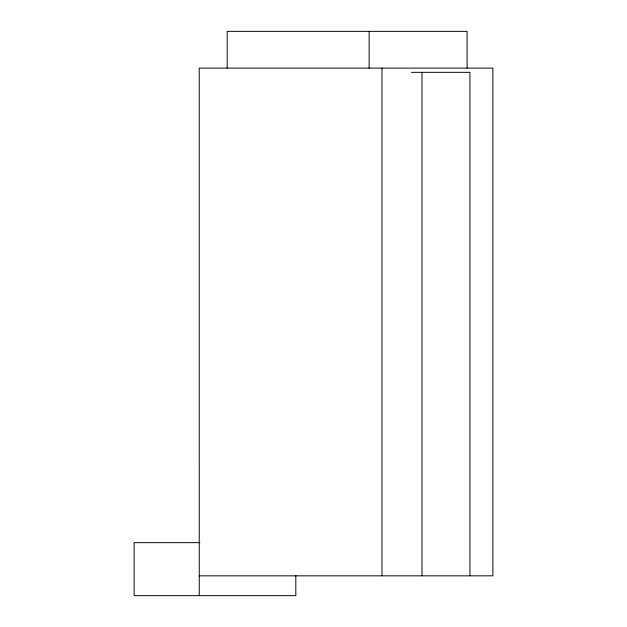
<?xml version="1.0" encoding="UTF-8"?>
<svg xmlns="http://www.w3.org/2000/svg" width="627" height="627" viewBox="0 0 627 627"><rect width="100%" height="100%" fill="white"/><g stroke="black" fill="none" stroke-linecap="round" stroke-linejoin="round"><path stroke-width="0.94" d="M411.367 72.332L469.921 72.332L469.921 575.829M199.942 542.653L134.131 542.653L134.131 595.65L295.819 595.65L295.819 575.414M199.237 575.829L492.869 575.829L492.869 68.108L199.237 68.108L199.253 595.65M467.076 68.108L467.076 31.35L227.201 31.35L227.201 68.108M421.987 72.332L421.987 575.829M381.976 68.108L381.976 575.829M369.123 31.35L369.123 68.108"/></g></svg>
